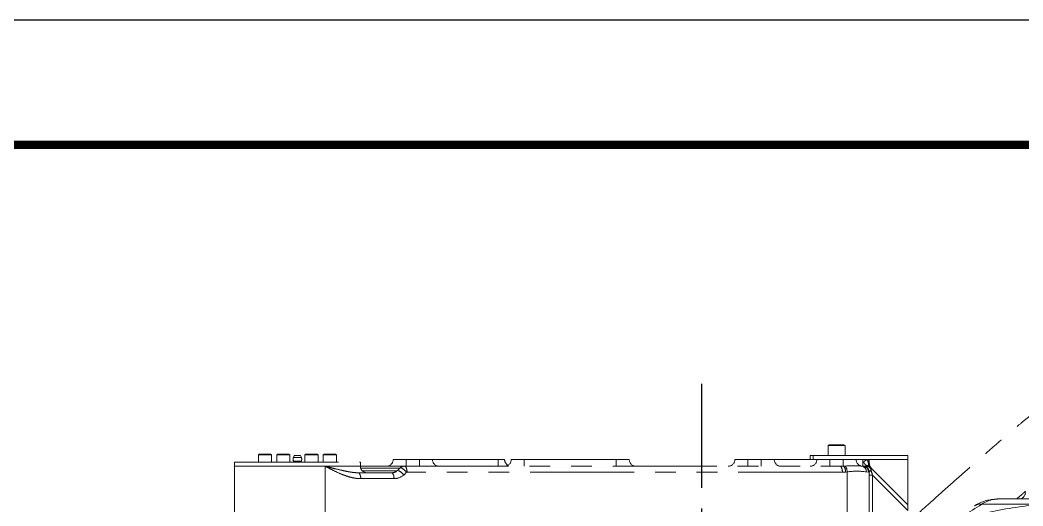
# Model space of a CAD drawing. Extents: x -2384 to 29887, y -2542 to 22350.
# Drawn here: x 1338 to 2102, y 5217 to 5588 of the extents above; entities that cross this region are included whole.
import ezdxf

# ---------------------------------------------------------------- set-up
doc = ezdxf.new("R2010")
doc.units = 0
doc.header["$LTSCALE"] = 63.5
doc.header["$MEASUREMENT"] = 0
doc.linetypes.add('CENTER', pattern=[2, 1.25, -0.25, 0.25, -0.25])
doc.linetypes.add('PHANTOM', pattern=[2.5, 1.25, -0.25, 0.25, -0.25, 0.25, -0.25])
doc.layers.get('0').update_dxf_attribs({"linetype": 'CONTINUOUS'})
for name, color, linetype in [('2', 2, 'CENTER'), ('4', 6, 'PHANTOM'), ('6', 8, 'CONTINUOUS')]:
    doc.layers.add(name, color=color, linetype=linetype)

# ---------------------------------------------------------------- blocks, each defined once
blk = doc.blocks.new('165F-TOP')
at = {"lineweight": 0}
for p, q in [((97.37, 414.2), (96.5, 413.7)), ((96.5, 413.7), (96.5, 406.2)), ((109.5, 413.7), (96.5, 413.7)), ((97.37, 414.2), (108.63, 414.2)), ((109.5, 413.7), (108.63, 414.2)), ((109.5, 406.2), (109.5, 413.7)), ((-337.06, 407.2), (-337.75, 406.8)), ((-337.75, 406.8), (-337.75, 401.2)), ((-327.75, 406.8), (-337.75, 406.8)), ((-337.06, 407.2), (-328.44, 407.2)), ((-327.75, 406.8), (-328.44, 407.2)), ((-327.75, 401.2), (-327.75, 406.8)), ((-323.03, 407.2), (-323.72, 406.8)), ((-323.72, 406.8), (-323.72, 401.2)), ((-313.72, 406.8), (-323.72, 406.8)), ((-323.03, 407.2), (-314.42, 407.2)), ((-313.72, 406.8), (-314.42, 407.2)), ((-313.72, 401.2), (-313.72, 406.8)), ((-310.4, 406.1), (-311.01, 404.76)), ((-310.4, 406.1), (-305.6, 406.1)), ((-304.99, 404.76), (-305.6, 406.1)), ((-301.58, 407.2), (-302.28, 406.8)), ((-302.28, 406.8), (-302.28, 401.2)), ((-292.28, 406.8), (-302.28, 406.8)), ((-301.58, 407.2), (-292.97, 407.2)), ((-292.28, 406.8), (-292.97, 407.2)), ((-292.28, 401.2), (-292.28, 406.8)), ((-287.56, 407.2), (-288.25, 406.8)), ((-288.25, 406.8), (-288.25, 401.2)), ((-278.25, 406.8), (-288.25, 406.8)), ((-287.56, 407.2), (-278.94, 407.2)), ((-278.25, 406.8), (-278.94, 407.2)), ((-278.25, 401.2), (-278.25, 406.8)), ((83, 403), (83, 406.2)), ((83, 406.2), (85.22, 406.2)), ((157.38, 406.2), (85.22, 406.2)), ((85.22, 406.2), (85.22, 403)), ((157.38, 406.2), (157.38, 364.12)), ((-356, 401.2), (-260, 401.2)), ((-356, 401.2), (-356, 398)), ((-286.89, 398), (-356, 398)), ((-356, 398), (-356, 363)), ((-356, 398), (-260, 398)), ((-311.01, 404.76), (-304.99, 404.76)), ((-310.93, 401.89), (-305.07, 401.89)), ((-310.92, 401.37), (-305.08, 401.37)), ((-286.89, 363), (-286.89, 398)), ((-260, 398), (-286.89, 398)), ((-260, 398), (-260, 401.2)), ((-260, 398), (-225.93, 398)), ((-225, 403), (-235, 403)), ((-226.37, 398), (105.51, 398)), ((-225, 398), (-225, 403)), ((-215, 403), (-225, 403)), ((-215, 398), (-215, 403)), ((-205, 403), (-215, 403)), ((-155, 403), (-205, 403)), ((-155, 398), (-155, 403)), ((-150, 403), (-155, 403)), ((-135, 403), (-145, 403)), ((-135, 398), (-135, 403)), ((-65, 403), (-135, 403)), ((-65, 398), (-65, 403)), ((-55, 403), (-65, 403)), ((25.5, 403), (35.5, 403)), ((35.5, 398), (35.5, 403)), ((35.5, 403), (45.5, 403)), ((45.5, 398), (45.5, 403)), ((45.5, 403), (55.5, 403)), ((83, 403), (55.5, 403)), ((85.22, 403), (83, 403)), ((157.38, 403), (85.22, 403)), ((98, 403), (98, 398)), ((108, 403), (108, 398.04)), ((108, 398.04), (109.29, 398.09)), ((122.25, 398.06), (123, 398)), ((123, 403), (123, 398)), ((123, 398), (123.5, 398)), ((123.5, 398), (126.01, 398)), ((126.01, 398), (126.13, 398)), ((126.13, 398), (126.14, 398)), ((126.54, 403), (128, 400.07)), ((128, 403), (128, 400.07)), ((-261.68, 393), (-236.3, 393)), ((-229.91, 396.54), (-259.78, 396.54)), ((-258.54, 394.46), (-232.11, 394.46)), ((-224.76, 393.35), (-226.97, 391.28)), ((107.49, 393.5), (-224.39, 393.5)), ((111.19, 393.66), (109.98, 393.58)), ((111.19, 353), (111.19, 393.66)), ((127.41, 393.5), (125.74, 393.61)), ((128, 393.5), (127.41, 393.5)), ((128, 393.5), (128, 353)), ((130.44, 391.04), (128, 391.04)), ((129.39, 396.61), (129.46, 396.54)), ((129.39, 396.61), (129.39, 396.6)), ((129.46, 396.54), (157.38, 368.62)), ((157.37, 364.12), (130.44, 391.04)), ((130.44, 391.04), (130.44, 348.02)), ((-234.32, 388.5), (-259.7, 388.5)), ((258.83, 369.03), (213.77, 369.03)), ((225.88, 373), (258.93, 373))]:
    blk.add_line(p, q, dxfattribs=at)
for centre, radius, start, end in [((-308, 403.4), 3.3, 155.6399, 207.31545), ((-316.4, 403.8), 6, 334.32071, 336.07791), ((-311.47, 401.61), 0.6, 336.07791, 27.31545), ((-304.53, 401.61), 0.6, 152.68455, 203.92209), ((-299.6, 403.8), 6, 203.92209, 205.67929), ((-308, 403.4), 3.3, 332.68455, 0), ((-308, 403.4), 3.3, 0, 24.3601), ((-255, 398), 5, 180, 270), ((-240, 403), 5, 270, 0), ((-226.37, 392.99), 5.01, 89.99158, 134.97012), ((-200, 403), 5, 180, 270), ((-150, 403), 5, 270, 0), ((-145, 403), 5, 180, 240), ((-50, 403), 5, 180, 270), ((20.5, 403), 5, 270, 0), ((60.5, 403), 5, 180, 270), ((83, 403), 5, 270, 0), ((115.6, 326.09), 72.28, 84.72324, 95.01306), ((123, 403), 5, 180, 261.38317), ((123.5, 393.5), 4.5, 0, 90), ((133, 400.07), 5, 180, 225), ((-236.13, 399.25), 6.26, 268.47631, 310.04325), ((-234.17, 399.19), 10.69, 269.17866, 312.29464), ((-320.16, 491.14), 130.74, 312.38585, 313.70197), ((-224.39, 392.95), 0.547, 89.76914, 132.91649), ((118.28, 346.49), 47.71, 81.00719, 98.54633), ((242, 378), 5, 270, 0), ((80.39, 574.25), 244.76, 295.11097, 303.02245), ((225.47, 341.04), 31.79, 94.24383, 123.12314), ((226.78, 349.82), 23.19, 99.14426, 124.11181), ((226.78, 349.82), 23.19, 92.21828, 99.14426)]:
    blk.add_arc(centre, radius, start, end, dxfattribs=at)
for centre, major_axis, ratio, start_param, end_param in [((-226.37, 393.5), (0, -4.5), 0.439688, 1.570796, 3.141593), ((105.51, 403), (19.41, 0), 0.257657, 4.712389, 4.841094), ((105.51, 393.5), (0, -4.5), 0.439688, 1.570796, 3.141593), ((108, 393.58), (0.28, -4.49), 0.438978, 1.542991, 2.998253), ((109.21, 393.66), (0.33, -4.49), 0.438707, 1.538114, 2.935172), ((121.58, 393.61), (-0.67, -4.45), 0.923038, 1.709768, 3.141593), ((123, 393.5), (0, -4.5), 0.980392, 1.570796, 3.141593), ((124.93, 394.7), (3.18, 3.18), 0.735952, 0, 0.735454), ((126.01, 393.5), (0, -4.5), 0.811205, 2.004518, 3.141593), ((126.13, 393.5), (0, -4.5), 0.996927, 2.330716, 3.141593), ((157.38, 403), (0, -0.002), 0.965926, 1.570796, 3.141593), ((-261.68, 388.5), (0, -4.5), 0.439688, 1.570796, 3.141593), ((-236.3, 388.5), (0, -4.5), 0.439688, 1.570796, 3.141593), ((-228.95, 391.28), (3.07, -3.29), 0.337056, 3.141476, 3.233516), ((-228.95, 391.28), (3.07, -3.29), 0.337056, 1.266215, 3.141476), ((-226.74, 393.35), (3.09, -3.27), 0.335588, 1.264449, 3.141821), ((107.49, 403), (19.41, 0), 0.489549, 4.712389, 4.841094), ((125.43, 393.5), (3.93, 3.13), 0.345216, 5.708955, 6.26077), ((133, 385.93), (-3.7, 10.69), 0.075752, 0.458621, 1.045892), ((133, 385.93), (-3.7, 10.69), 0.075752, 6.128343, 6.189991), ((312, 326.09), (-157, 0), 0.290625, 5.057851, 5.662793), ((213.77, 359.42), (5.7, -8.22), 0.890777, 2.480332, 3.137761)]:
    blk.add_ellipse(centre, major_axis=major_axis, ratio=ratio, start_param=start_param, end_param=end_param, dxfattribs=at)
for points, knots in [([(331.17, 492.3), (329.23, 491.47), (325.28, 489.64), (319.23, 486.5), (312.71, 482.76), (305.4, 478.21), (297.28, 472.77), (288.6, 466.61), (279.96, 460.16), (271.84, 453.85), (264.67, 448.12), (258.74, 443.3), (253.8, 439.26), (249.29, 435.56), (244.08, 431.22), (237.25, 425.47), (228.55, 418.03), (217.77, 408.68), (205.2, 397.65), (190.93, 384.98), (177.09, 372.6), (168.77, 365.13), (165.38, 362.09)], [0.6212789, 0.6212789, 0.6212789, 0.6212789, 0.6344904, 0.6481243, 0.6625003, 0.678755, 0.6970623, 0.7163228, 0.7354857, 0.7523603, 0.7674981, 0.7810827, 0.7906395, 0.7998586, 0.8112, 0.8249712, 0.8446523, 0.8680376, 0.8952423, 0.9263321, 0.9612936, 0.9835024, 0.9835024, 0.9835024, 0.9835024]), ([(-259.7, 388.5), (-260.91, 388.5), (-262.11, 388.59), (-264.47, 388.91), (-265.65, 389.14), (-267.98, 389.71), (-269.13, 390.04), (-271.43, 390.8), (-272.57, 391.22), (-275.96, 392.57), (-278.17, 393.59), (-281.46, 395.2), (-282.55, 395.75), (-284.18, 396.59), (-285, 397.01), (-285.81, 397.44), (-286.35, 397.72), (-286.63, 397.86), (-286.89, 398)], [0, 0, 0, 0, 0.125, 0.125, 0.25, 0.25, 0.375, 0.375, 0.5, 0.5, 0.75, 0.75, 0.875, 0.875, 0.9375, 0.96875, 0.96875, 1, 1, 1, 1]), ([(-286.89, 398), (-286.33, 397.86), (-285.76, 397.72), (-284.63, 397.43), (-284.07, 397.29), (-282.4, 396.87), (-281.3, 396.6), (-278.03, 395.78), (-275.91, 395.26), (-272.78, 394.55), (-271.74, 394.32), (-269.69, 393.91), (-268.67, 393.72), (-266.65, 393.39), (-265.65, 393.25), (-263.66, 393.06), (-262.67, 393), (-261.68, 393)], [0, 0, 0, 0, 0.0625, 0.0625, 0.125, 0.125, 0.25, 0.25, 0.5, 0.5, 0.625, 0.625, 0.75, 0.75, 0.875, 0.875, 1, 1, 1, 1]), ([(125.72, 398.63), (125.28, 398.91), (124.88, 399.26), (124.35, 399.89), (124.18, 400.12), (123.91, 400.63), (123.81, 400.92), (123.91, 401.5), (124.12, 401.74), (124.59, 402.11), (124.85, 402.25), (125.61, 402.62), (126.12, 402.81), (126.54, 403)], [0, 0, 0, 0, 0.25, 0.25, 0.375, 0.375, 0.5, 0.5, 0.625, 0.625, 0.75, 0.75, 1, 1, 1, 1]), ([(126.14, 398), (126.19, 398), (126.23, 398.01), (126.28, 398.06), (126.28, 398.1), (126.23, 398.2), (126.18, 398.27), (126.05, 398.39), (126, 398.44), (125.87, 398.53), (125.8, 398.58), (125.72, 398.63)], [0, 0, 0, 0, 0.25, 0.25, 0.5, 0.5, 0.75, 0.75, 0.875, 0.875, 1, 1, 1, 1]), ([(126.54, 403), (126.69, 402.52), (126.84, 402.04), (127.1, 401.06), (127.2, 400.53), (127.37, 399.53), (127.46, 399.1), (127.73, 398.38), (127.9, 398.1), (128.12, 397.88)], [0, 0, 0, 0, 0.25, 0.25, 0.5, 0.5, 0.75, 0.75, 1, 1, 1, 1]), ([(129.32, 395.39), (129.29, 395.25), (129.25, 395.11), (129.13, 394.84), (129.06, 394.72), (128.83, 394.4), (128.65, 394.23), (128.35, 393.95), (128.23, 393.84), (128.05, 393.65), (128, 393.57), (128, 393.5)], [0, 0, 0, 0, 0.125, 0.125, 0.25, 0.25, 0.5, 0.5, 0.75, 0.75, 1, 1, 1, 1]), ([(240.34, 373.01), (241.98, 374.45), (244.2, 376.4), (246.42, 378.33), (247, 378.84)], [0.12528227, 0.12528227, 0.12528227, 0.12528227, 0.1366953, 0.14072401, 0.14072401, 0.14072401, 0.14072401])]:
    blk.add_open_spline(points, degree=3, knots=knots, dxfattribs=at)
at = {"layer": '2'}
blk.add_line((0, 460.97), (0, -345.55), dxfattribs=at)

msp = doc.modelspace()

# ---------------------------------------------------------------- linework, layer by layer
at = {"layer": '6'}
msp.add_lwpolyline([(8636, 5588), (0, 5588), (0, 0), (8636, 0)], close=True, dxfattribs=at)
at = {"layer": '6', "const_width": 6.35}
msp.add_lwpolyline([(95.25, 5492.75), (8540.75, 5492.75), (8540.75, 95.25), (95.25, 95.25)], close=True, dxfattribs=at)

# ---------------------------------------------------------------- block references
at = {"layer": '4'}
msp.add_blockref('165F-TOP', (1857.38, 4849.48), dxfattribs=at)

doc.saveas('drawing.dxf')
